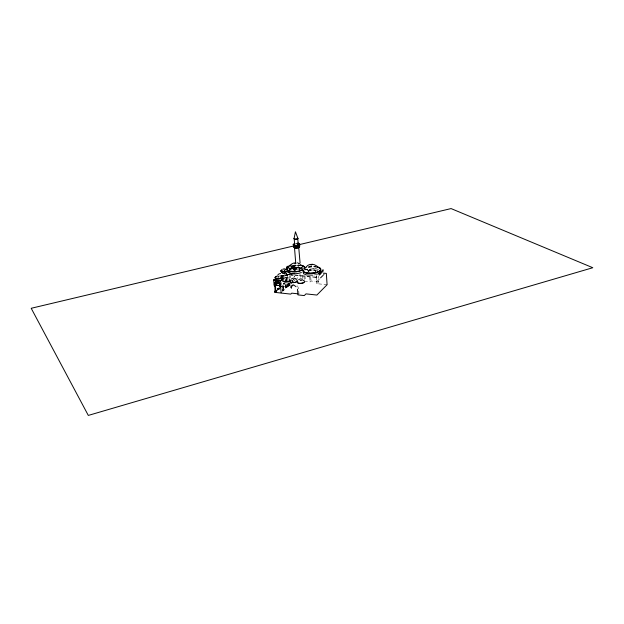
<?xml version="1.0" encoding="UTF-8"?>
<svg xmlns="http://www.w3.org/2000/svg" width="624" height="624" viewBox="0 0 624 624"><rect width="100%" height="100%" fill="white"/><g stroke="black" fill="none" stroke-linecap="round" stroke-linejoin="round"><path stroke-width="0.47" stroke-dasharray="3.12 2.34" d="M286.51 272.93L286.478 275.083M284.185 283.795L283.912 283.265L284.77 283.967M287.149 275.418L287.235 275.792M286.556 275.426L286.213 275.738L287.032 275.278M284.209 284.06L284.825 283.132L284.879 283.826M283.889 283.14C284.224 284.544 284.731 282.259 284.24 283.717M284.084 283.132L283.99 283.717M287.032 280.511L286.642 275.402M283.772 283.14L284.115 283.546L284.794 283.187M294.083 270.449C294.372 267.095 299.325 266.144 300.846 269.139M289.965 269.662L290.745 268.039M290.012 269.623L290.417 268.531M287.212 275.551L286.424 275.59M281.369 286.354C289.138 282.04 282.056 283.951 284.326 283.265M277.813 277.602L278.125 277.009M290.363 269.942L291.494 268.219M308.451 271.183C309.215 268.109 313.997 267.797 315.151 270.73M278.218 277.618L278.491 277.009M284.778 283.312L284.942 283.101M284.318 284.076L284.981 283.717L284.489 283.694M290.706 268.078L292.445 267.478L294.333 269.279M301.922 269.35L303.545 268.164M278.398 276.323L278.788 276.081M278.593 276.869L279.24 276.713L278.491 276.112M308.552 271.417L308.724 271.237A3.604 1.342 -4.2 0 1 312.741 270.348A3.604 1.342 -4.2 0 1 315.448 271.463L315.026 270.41M327.085 284.723L316.828 283.67L318.731 281.806L318.334 276.19M317.226 281.112L319.894 278.499M304.379 281.338L310.105 281.923L311.041 281.018L314.886 281.416M285.94 273.905L286.58 273.304M295.916 279.482L297.859 277.688M287.984 286.673L287.836 284.879L286.845 285.152L287.001 286.946L289.606 285.542L289.208 280.753M282.89 290.144L283.483 289.653C282.305 279.864 283.163 297.539 282.742 287.765M285.808 287.368L286.385 286.884L286.182 284.45L286.33 286.884L285.808 287.368L285.597 284.926L286.12 284.45L285.597 284.926M286.58 287.274L285.691 288.038L286.58 287.274L286.237 283.897L285.402 284.661L285.745 288.046M283.741 289.949L282.773 290.784L282.485 287.438L283.397 286.595L283.741 289.949L283.452 286.603L282.485 287.438M288.928 281.674L289.247 285.503L289.341 283.499L288.764 283.444L288.912 285.223L289.77 285.028L292.438 282.305M282.43 291.548L287.602 286.775L282.29 286.213M293.155 281.642L296.01 279.006M286.845 285.152L287.836 284.879M288.553 284.271L289.208 283.663L291.58 283.912L290.932 284.521L288.553 284.271L288.725 286.361L291.104 286.611M282.688 287.758L283.226 287.266M294.005 276.83L294.824 276.081M294.146 277.126L294.7 276.674M295.199 270.574L295.051 268.788L299.614 269.318L301.649 267.462M299.824 269.342L301.868 267.485L301.751 265.996M284.84 280.207L286.736 280.277L284.965 280.09M290.612 275.005L292.484 275.067L290.714 274.615M284.934 282.859L283.546 284.38M284.817 279.926L286.712 279.997L284.942 279.817M286.525 275.036L286.143 275.582L287.422 275.317C288.514 273.858 285.347 273.811 287.399 274.092M284.762 276.159L287.056 274.108L287.102 274.654L289.832 274.529M286.868 274.966L285.987 274.88M287.375 274.747L286.494 274.661M286.049 275.114L287.157 275.527M287.344 274.95L286.455 274.856M286.658 275.356L287.305 275.41M287.36 275.168L286.127 275.285M295.207 268.203L292.18 270.379M299.356 265.247L296.104 265.418L295.175 264.615L294.84 268.772M286.229 274.03L286.252 272.961M284.489 276.128L286.783 274.084M286.549 274.381L289.856 274.802M290.573 266.924L295.168 267.064L291.704 266.729M286.517 274.888L287.204 274.264M295.082 267.306L290.776 266.737M289.864 269.701L291.728 268.047L297.43 268.57M293.639 266.877L292.516 267.875L289.965 268.414L290.932 269.474L289.973 268.593L288.319 268.429L292.531 268.055L293.654 267.064L292.679 266.011M289.216 269.919L291.704 267.712M292.18 267.946L293.14 267.088L292.321 266.347M289.442 270.371L290.417 269.506L289.598 268.749M295.051 268.788L297.016 267.119L301.868 267.485M293.14 267.088L293.194 267.774L292.227 268.468L288.639 269.006M294.809 267.056L295.378 270.34M291.283 268.414L292.96 268.367L294.403 270.793M291.447 268.312L292.937 268.718L294.068 270.629M316.766 274.396L313.498 275.083M304.668 269.818C307.694 270.192 314.582 267.197 318.724 269.708M289.123 268.858L292.82 267.641L297.32 267.173L292.562 266.744M292.867 265.489L299.887 265.333M308.732 266.986L316.485 266.893M295.222 243.344L296.065 243.259A3.26 1.115 -4.5 0 1 296.891 243.212A3.377 1.162 -4.5 0 0 296.057 243.22M286.494 275.878L287.258 275.488L287.687 280.511M284.38 283.553L284.107 283.436M292.352 266.721L295.051 266.885M297.188 267.189L301.525 267.602M289.793 266.752L295.136 267.267M313.115 268.71L317.327 269.116M317.944 270.582L291.728 268.047L291.611 266.659M294.739 268.858L299.512 269.412M286.806 274.357L289.708 274.638M290.519 274.763L294.083 275.114M298.795 275.582L300.674 275.769M311.984 276.9L313.872 277.087M290.729 274.888L292.484 275.067M285.956 274.513L286.884 274.568M287.102 274.654L289.731 274.911M286.104 275.067L287.407 275.122M315.845 281.51L318.731 281.806M290.293 284.287L289.169 284.731L289.747 284.794M288.912 285.223L289.489 285.285M291.751 286.003L289.38 285.753L289.208 283.663M282.313 286.455L287.617 287.017L287.469 285.215M289.575 268.531L290.02 269.069L289.536 268.562M303.264 268.219L301.462 267.579L303.295 268.367M289.645 269.303L290.417 269.506M292.391 267.197L293.194 267.774M292.695 266.191L293.654 267.064M283.764 269.708L284.708 270.598M283.78 269.888L284.723 270.777M297.055 285.769L297.625 286.385M293.436 267.977L294.497 269.623M307.297 268.952L308.279 270.543M297.765 265.574L299.606 267.938L299.723 269.435M297.913 286.845L298.576 288.803M294.544 269.584L294.856 270.668M286.634 272.938L286.939 275.2M291.4 269.482L291.455 270.091M281.642 282.454L281.861 284.926M288.148 282.758L288.467 286.595M287.789 282.719L288.109 286.556M287.212 284.817L287.368 286.611M285.652 284.934L285.862 287.368M284.294 269.864L284.388 270.91M292.11 280.348L292.25 282.032M291.97 280.043L292.094 281.619M289.715 267.665L289.926 270.176M290.425 275.933L290.581 277.875M289.489 276.019L289.645 277.953M292.165 280.355L292.297 282.04M298.748 291.026L298.982 293.935M294.863 267.329L295.261 272.353M301.548 267.556L301.696 269.482M302.149 275.254L302.367 278.14M299.575 268.811L299.614 269.318M299.988 274.147L300.292 278.015M304.879 269.841L304.925 270.403M304.964 275.707L305.323 280.441M304.013 276.596L304.231 279.435M309.754 277.181L310.105 281.923M310.76 277.235L311.041 281.018M316.033 272.399L316.165 274.279M316.43 278.039L316.563 279.911M316.633 280.855L316.828 283.67M308.365 266.893A9.196 3.409 -4.2 0 1 314.769 266.479M292.586 265.379A9.126 3.362 -4.6 0 1 301.369 265.309M292.609 265.652A9.126 3.362 -4.6 0 1 301.392 265.582M308.389 267.173A9.196 3.416 -4.2 0 1 317.265 267.111M292.656 265.691A8.993 3.315 -4.6 0 1 299.777 265.364M308.435 267.212A9.064 3.37 -4.2 0 1 316.446 267.002M294.497 270.621A3.487 1.076 -2.7 0 1 295.394 269.295A3.487 1.076 -2.7 0 1 299.66 269.061M308.35 271.565A3.518 1.092 -2.4 0 1 312.289 270.301A3.518 1.092 -2.4 0 1 315.253 271.573M309.418 272.282A3.518 1.092 -2.4 0 1 308.857 272.08M306.017 269.63A3.502 1.084 -2.5 0 1 308.217 270.395A3.502 1.084 -2.5 0 1 306.891 271.471M285.823 278.733A3.588 1.568 -6.9 0 1 287.609 278.632M299.996 280.254A3.611 1.591 -6.4 0 1 301.813 280.09M293.147 279.419A3.596 1.583 -6.7 0 1 294.06 279.334M294.115 270.793A3.58 1.326 -4.5 0 1 295.721 269.334A3.58 1.326 -4.5 0 1 299.668 269.1M306.033 269.662A3.588 1.334 -4.4 0 1 307.648 271.588M285.839 279.146A3.674 1.396 -4.9 0 1 287.711 279.076M299.996 280.667A3.697 1.42 -4.5 0 1 301.899 280.543M291.424 280.246A3.682 1.404 -4.7 0 1 292.25 280.004M293.163 279.841A3.682 1.404 -4.7 0 1 294.122 279.77"/><path stroke-width="0.94" d="M278.858 288.28L278.304 288.405M278.421 288.265L278.086 288.959L278.819 288.795M277.781 283.538C279.809 283.195 277.103 284.037 277.883 283.21M275.519 286.213L275.816 291.79M275.995 291.556L275.083 291.728L274.872 285.925M281.018 286.104L280.121 286.58L279.708 283.374M275.8 281.9L275.761 285.659L274.349 285.925L274.248 284.848M276.042 291.923L275.192 291.829M274.693 283.351L274.849 282.867M294.076 238.477L295.441 231.785L297.859 238.259M279.006 288.436L278.998 288.951M274.802 282.906L275.075 282.212M277.61 283.499L278.023 283.187M275.535 286.198L274.685 286.354M290.573 287.368L291.221 286.338L293.6 284.918L296.057 286.705M278.187 288.444L279.068 289.123L278.156 289.123M275.168 281.954L275.551 281.408M281.104 286.151L279.692 286.486C280.847 280.933 273.616 279.911 275.348 286.026M275.98 291.385L275.8 291.619M275.371 291.385L275.059 291.626L275.964 291.338M320.564 277.852L323.232 275.239M320.83 273.367L319.09 275.059L323.209 271.073L323.107 269.669L318.989 273.64L317.507 274.139M318.989 273.64L320.736 271.955M316.274 277.774L316.594 275.941M316.672 277.391L313.872 277.087M319.987 268.32L320.596 269.966L318.848 271.643L315.143 272.906A9.064 3.362 -4.2 0 1 303.49 271.752L302.812 269.81L299.06 271.066A9.118 3.354 -4.6 0 1 287.422 269.919A8.728 3.214 -4.6 0 1 288.865 266.604M278.359 288.85L278.101 288.389M289.871 265.73L291.977 263.812L294.317 262.844M305.776 267.267L307.866 265.333L310.237 264.358M274.81 292.055L277.703 289.762M279.139 288.46L281.291 286.502M280.121 286.58L279.685 286.486L279.529 284.638L279.926 284.279M281.26 271.027L282.227 270.153M274.958 284.911L279.903 285.581L275.449 285.238M280.566 281.268L280.168 281.627L283.686 277.867L280.519 280.706L280.472 280.145M300.152 265.083L300.869 264.443M274.349 285.917L274.786 284.879L274.092 284.879L273.663 280.098M277.75 282.883L277.438 283.163L278.281 283.187M278.148 282.368L277.235 282.688L278.101 282.407M278.678 282.703L277.282 282.649L278.335 283.257L278.678 282.298M275.636 285.425L275.636 284.209M275.675 283.998L277.501 282.672M274.833 284.833L274.739 283.312M275.348 284.56L278.335 281.892M277.36 282.875L278.647 282.976M275.371 284.848L278.476 282.064M279.981 280.738L273.827 280.067L275.27 278.795M280.753 278.101L281.775 277.204M286.549 267.478L287.68 266.487M281.884 269.849L280.722 270.863L281.666 271.76L286.775 271.463M281.9 270.036L280.738 271.05L281.681 271.947L284.193 272.197L286.79 271.643M277.852 274.895L279.037 273.866L280.777 273.499M276.206 276.549L275.005 277.594L275.941 278.522L278.476 278.78L281.112 278.218L282.298 277.173L281.346 276.253M284.021 278.296L285.948 277.415L288.101 277.742M275.184 291.073L275.083 291.751M291.307 278.983L293.249 278.117L295.721 278.655M292.851 284.934L291.58 286.424L291.377 288.311M275.168 291.307L275.683 291.58M298.709 279.614L300.323 278.905L302.492 279.17M278.881 288.545L278.109 288.998M278.164 289.013L279.022 288.803M275.129 291.213L275.761 291.01M283 269.061L285.106 268.796M275.909 291.72L275.137 291.767M278.944 288.592L278.281 288.733M275.153 291.392L275.917 291.275L275.363 291.314M275.223 291.057L275.73 291.112M288.889 266.877A8.728 3.214 -4.6 0 0 287.446 270.2A9.118 3.354 -4.6 0 0 299.083 271.346L302.812 269.81M301.408 272.548C297.063 274.053 291.876 274.404 287.719 272.15M301.392 265.582A9.126 3.362 -4.6 0 1 304.138 266.76L304.676 268.414L306.142 267.634M275.792 291.439L275.332 291.494L275.855 291.486M281.401 276.611L283.624 275.933M298.701 263.695L299.192 263.57A2.09 0.757 -4.5 0 0 300.058 262.798L298.685 246.831M297.593 245.232L298.389 245.076A3.175 1.092 -4.5 0 0 299.699 243.968L298.974 243.5A3.26 1.115 -4.5 0 0 297.687 243.235M298.233 246.722L296.884 246.987A2.87 0.991 -4.5 0 1 294.31 246.769L293.779 246.34A2.699 0.928 -4.5 0 1 293.795 246.09M298.451 246.73L296.915 247.034A3.26 1.123 -4.5 0 1 293.998 246.784L293.405 246.301A3.058 1.053 -4.5 0 1 293.654 245.731M296.626 239.078L297.04 238.976A1.841 0.624 -4.5 0 0 297.874 238.368L297.406 238.118M293.74 245.942L31.2 308.287L88.304 415.42L592.8 267.719L451.074 208.58L299.426 244.592M278.686 288.717L278.312 288.623M285.394 272.626L284.287 272.86L285.862 273M277.93 275.995L276.19 276.362L274.989 277.407L275.925 278.335L278.499 278.577L281.096 278.039L282.282 276.986L281.33 276.065L283.936 275.512M283.951 275.699L281.315 276.065M289.357 265.957L287.664 266.308L286.533 267.298L287.477 268.172M275.145 286.26L274.646 286.229M277.937 283.312L278.444 283.218M276.44 280.823L277.064 280.738M297.632 245.271L296.782 245.349A3.26 1.115 -4.5 0 1 293.865 245.107L293.155 244.631M296.899 247.51L298.108 247.268A2.41 0.835 -4.5 0 0 298.919 246.87M297.586 247.978L296.946 248.071A2.582 0.889 -4.5 0 1 294.637 247.868L294.161 247.486A2.41 0.835 -4.5 0 1 294.177 247.26M294.076 238.758L294.434 239.039A1.958 0.663 -4.5 0 0 296.189 239.187L297.11 239A1.724 0.577 -4.5 0 0 297.749 238.384L297.632 238.243M312.601 275.176L306.407 274.95L303.638 273.733L303.108 272.072M278.07 283.179L278.483 283.343M276.721 280.777L277.664 280.901M311.852 264.186L314.285 264.67L316.961 266.105M290.004 265.177L291.283 265.372M285.301 269.389L286.962 269.552M323.528 273.133L326.336 273.406L327.085 284.723L316.883 295.051L305.994 293.873L304.262 295.581L297.991 294.895L297.476 289.185M285.316 269.576L286.978 269.74M285.176 269.755L286.595 269.896M290.402 273.351L294.606 273.772M282.477 273.406L284.146 273.569M288.616 274.568L290.519 274.763M295.019 275.207L297.851 275.488M300.674 275.769L304.442 276.143M307.273 276.424L310.097 276.713M279.919 275.902L281.354 276.05M274.505 279.529L279.575 280.051M280.09 280.714L273.484 279.95M277.204 282.313L278.694 282.524M298.077 293.834L291.775 293.155L290.768 294.107L274.841 292.367M297.406 262.821L298.35 263.156M299.107 245.177L299.832 245.723A3.175 1.092 -4.5 0 1 298.522 246.839L296.938 247.151A3.377 1.162 -4.5 0 1 293.912 246.893L293.296 246.394M294.895 247.79L294.481 247.455L295.745 263.242M287.672 271.588L290.402 273.351M278.187 281.299L279.661 283.413M281.338 271.885L282.142 272.649M275.527 277.563L276.331 278.359M281.354 277.228L281.814 277.711M278.678 281.783L279.115 282.368M299.216 246.16L299.395 246.394A2.699 0.928 -4.5 0 1 298.28 247.338L296.93 247.611A2.87 0.991 -4.5 0 1 294.356 247.385L293.826 246.956A2.699 0.928 -4.5 0 1 294.052 246.457M298.99 246.776L299.153 246.979A2.41 0.835 -4.5 0 1 298.155 247.829L296.899 247.962A2.106 0.725 -4.5 0 1 295.051 247.79M293.467 244.881L293.264 244.624A3.058 1.045 -4.5 0 1 294.544 243.555M304.66 268.133L304.114 266.487A9.126 3.362 -4.6 0 0 301.369 265.309M302.835 270.091L303.373 271.775A9.188 3.409 -4.2 0 0 315.198 272.938A8.798 3.268 -4.2 0 0 320.096 268.304M287.102 268.538L287.555 270.176A8.993 3.307 -4.6 0 0 299.029 271.307M277.157 281.245L277.243 282.274M280.16 281.627L281.135 292.742M278.179 282.742L278.335 283.257M284.692 272.782L284.809 274.193M294.715 245.232L294.193 238.742A1.724 0.577 -4.5 0 1 294.208 238.586M297.749 238.384L298.327 245.801M316.516 281.198L316.563 281.767M323.864 274.022L323.903 274.583M317.242 266.83A9.196 3.409 -4.2 0 1 320.073 268.024A8.798 3.268 -4.2 0 1 315.175 272.657A9.188 3.409 -4.2 0 1 303.35 271.487M302.149 265.847A8.993 3.315 -4.6 0 1 304.028 266.783M317.265 267.111A9.196 3.416 -4.2 0 1 319.582 267.946M317.187 267.142A9.064 3.37 -4.2 0 1 319.472 267.977M289.084 278.951A3.588 1.568 -6.9 0 1 288.881 281.112A3.588 1.568 -6.9 0 1 284.029 281.658A3.588 1.568 -6.9 0 1 283.514 279.568M302.663 280.168A3.611 1.591 -6.4 0 1 304.013 282.243A3.611 1.591 -6.4 0 1 299.075 283.273A3.611 1.591 -6.4 0 1 297.82 281.182M296.4 279.677A3.596 1.583 -6.7 0 1 296.104 281.869A3.596 1.583 -6.7 0 1 291.236 282.352A3.596 1.583 -6.7 0 1 290.815 280.238M298.826 247.01A2.106 0.725 -4.5 0 1 297.96 247.751M296.969 247.595A2.699 0.928 -4.5 0 1 294.551 247.393L294.115 246.925A2.41 0.835 -4.5 0 1 294.13 246.706M296.174 239.14A1.833 0.616 -4.5 0 1 294.536 239.008L294.193 238.742A1.833 0.616 -4.5 0 1 294.333 238.399M298.756 246.519A2.699 0.928 -4.5 0 0 299.348 245.778L298.81 245.349A2.87 0.991 -4.5 0 0 297.679 245.115M294.38 245.606A2.699 0.928 -4.5 0 1 294.902 245.396M297.874 244.951A3.377 1.162 -4.5 0 1 299.2 245.224M297.734 243.196A3.377 1.162 -4.5 0 1 299.068 243.469M294.076 245.466A3.058 1.053 -4.5 0 1 294.676 245.232M296.798 245.388A3.377 1.154 -4.5 0 1 293.771 245.138M297.937 244.819A3.26 1.123 -4.5 0 1 299.216 245.084M289.856 280.722A3.674 1.396 -4.9 0 1 286.065 281.908A3.674 1.396 -4.9 0 1 282.812 280.972M304.153 282.461A3.697 1.42 -4.5 0 1 300.472 283.413A3.697 1.42 -4.5 0 1 297.383 282.578M297.11 281.479A3.682 1.404 -4.7 0 1 293.257 282.633A3.682 1.404 -4.7 0 1 290.051 281.65M311.821 264.724L310.877 264.826L311.821 264.724M295.838 263.211L294.887 263.258L295.838 263.211"/></g></svg>
